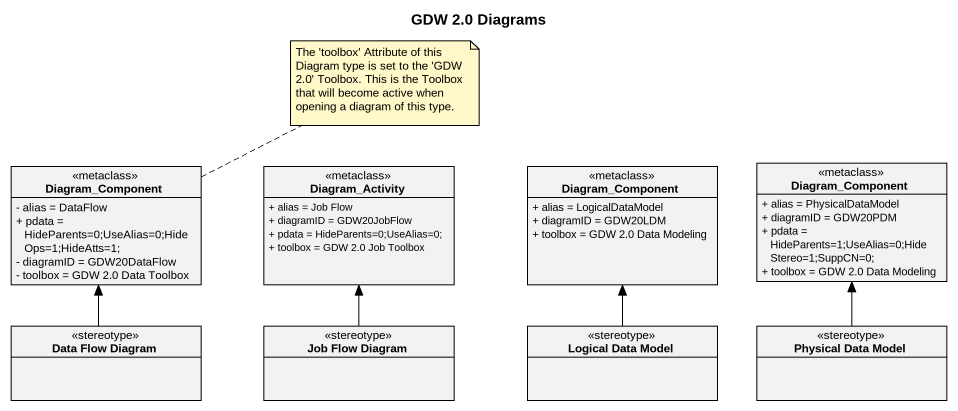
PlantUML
@startuml
title GDW 2.0 Diagrams
hide circle
hide empty members
skinparam classAttributeIconSize 0
class Diagram_Component <<metaclass>> {
  + alias = PhysicalDataModel
  + diagramID = GDW20PDM
  + pdata = HideParents=1;UseAlias=0;HideStereo=1;SuppCN=0;
  + toolbox = GDW 2.0 Data Modeling
}
class "Diagram_Component" as Diagram_Component_2 <<metaclass>> {
  - alias = DataFlow
  + pdata = HideParents=0;UseAlias=0;HideOps=1;HideAtts=1;
  - diagramID = GDW20DataFlow
  - toolbox = GDW 2.0 Data Toolbox
}
class Diagram_Activity <<metaclass>> {
  + alias = Job Flow
  + diagramID = GDW20JobFlow
  + pdata = HideParents=0;UseAlias=0;
  + toolbox = GDW 2.0 Job Toolbox
}
class "Diagram_Component" as Diagram_Component_3 <<metaclass>> {
  + alias = LogicalDataModel
  + diagramID = GDW20LDM
  + toolbox = GDW 2.0 Data Modeling
}
class "Data Flow Diagram" as Data_Flow_Diagram <<stereotype>>
class "Job Flow Diagram" as Job_Flow_Diagram <<stereotype>>
class "Logical Data Model" as Logical_Data_Model <<stereotype>>
class "Physical Data Model" as Physical_Data_Model <<stereotype>>
Data_Flow_Diagram -up-> Diagram_Component_2
Job_Flow_Diagram -up-> Diagram_Activity
Logical_Data_Model -up-> Diagram_Component_3
Physical_Data_Model -up-> Diagram_Component
note right of Diagram_Component_2 : The 'toolbox' Attribute of this Diagram type is set to the 'GDW 2.0' Toolbox. This is the Toolbox that will become active when opening a diagram of this type.
@enduml
